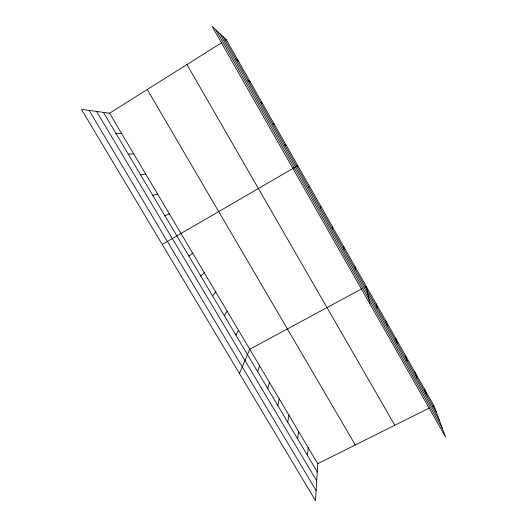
<?xml version="1.0" encoding="UTF-8"?>
<svg xmlns="http://www.w3.org/2000/svg" width="527" height="527" viewBox="0 0 527 527"><rect width="100%" height="100%" fill="white"/><g stroke="black" fill="none" stroke-linecap="round" stroke-linejoin="round"><path stroke-width="0.79" d="M332.234 228.876L332.366 226.643M109.576 113.213L317.741 463.714L315.508 500.65L81.421 109.366L109.576 113.213L221.564 42.786M307.458 455.4L308.196 447.64M297.61 438.846L298.598 431.481M287.709 422.193L288.948 415.223M277.742 405.441L279.238 398.873M320.469 208.145L320.91 206.452M267.716 388.59L269.468 382.431M257.637 371.64L259.646 365.89M239.436 373.498L249.765 349.256L362.036 288.671M235.931 335.159L238.507 330.304M224.298 315.594L227.177 311.22M308.618 187.269L309.375 186.123M212.579 295.897L215.767 292.011M200.78 276.062L204.285 272.676M188.903 256.096L192.724 253.21M224.976 40.638L226.34 39.782L433.978 405.737L445.578 437.028L212.124 26.35L226.34 39.782M293.526 168.12L162.217 244.416M296.345 166.473L297.762 165.649L292.828 168.324M364.855 287.149L366.265 286.392L369.842 303.796M317.741 463.714L429.604 407.918M432.522 406.462L433.978 405.737M164.898 215.741L169.365 213.89M152.771 195.359L157.573 194.028M140.557 174.826L145.696 174.029M128.259 154.154L133.739 153.897M284.659 145.057L286.062 145.037M115.874 133.338L121.697 133.627M272.551 123.726L274.29 124.28M260.358 102.238L262.426 103.378M248.072 80.598L250.483 82.331M235.701 58.8L238.454 61.132M96.579 111.441L316.707 480.828M89.116 110.42L316.114 490.604M103.404 112.37L317.247 471.856M147.264 89.511L355.31 444.972M186.953 64.551L394.822 425.269M223.237 36.844L436.527 412.615M219.792 33.596L439.34 420.21M216.024 30.032L442.416 428.497M424.472 388.985L426.784 395.448M414.914 372.141L416.976 378.175M405.303 355.191L407.114 360.791M395.632 338.143L397.187 343.308M385.896 320.996L387.207 325.719M376.113 303.743L377.154 308.018M355.04 266.609L355.527 269.91M343.742 246.695L343.92 249.469"/></g></svg>
